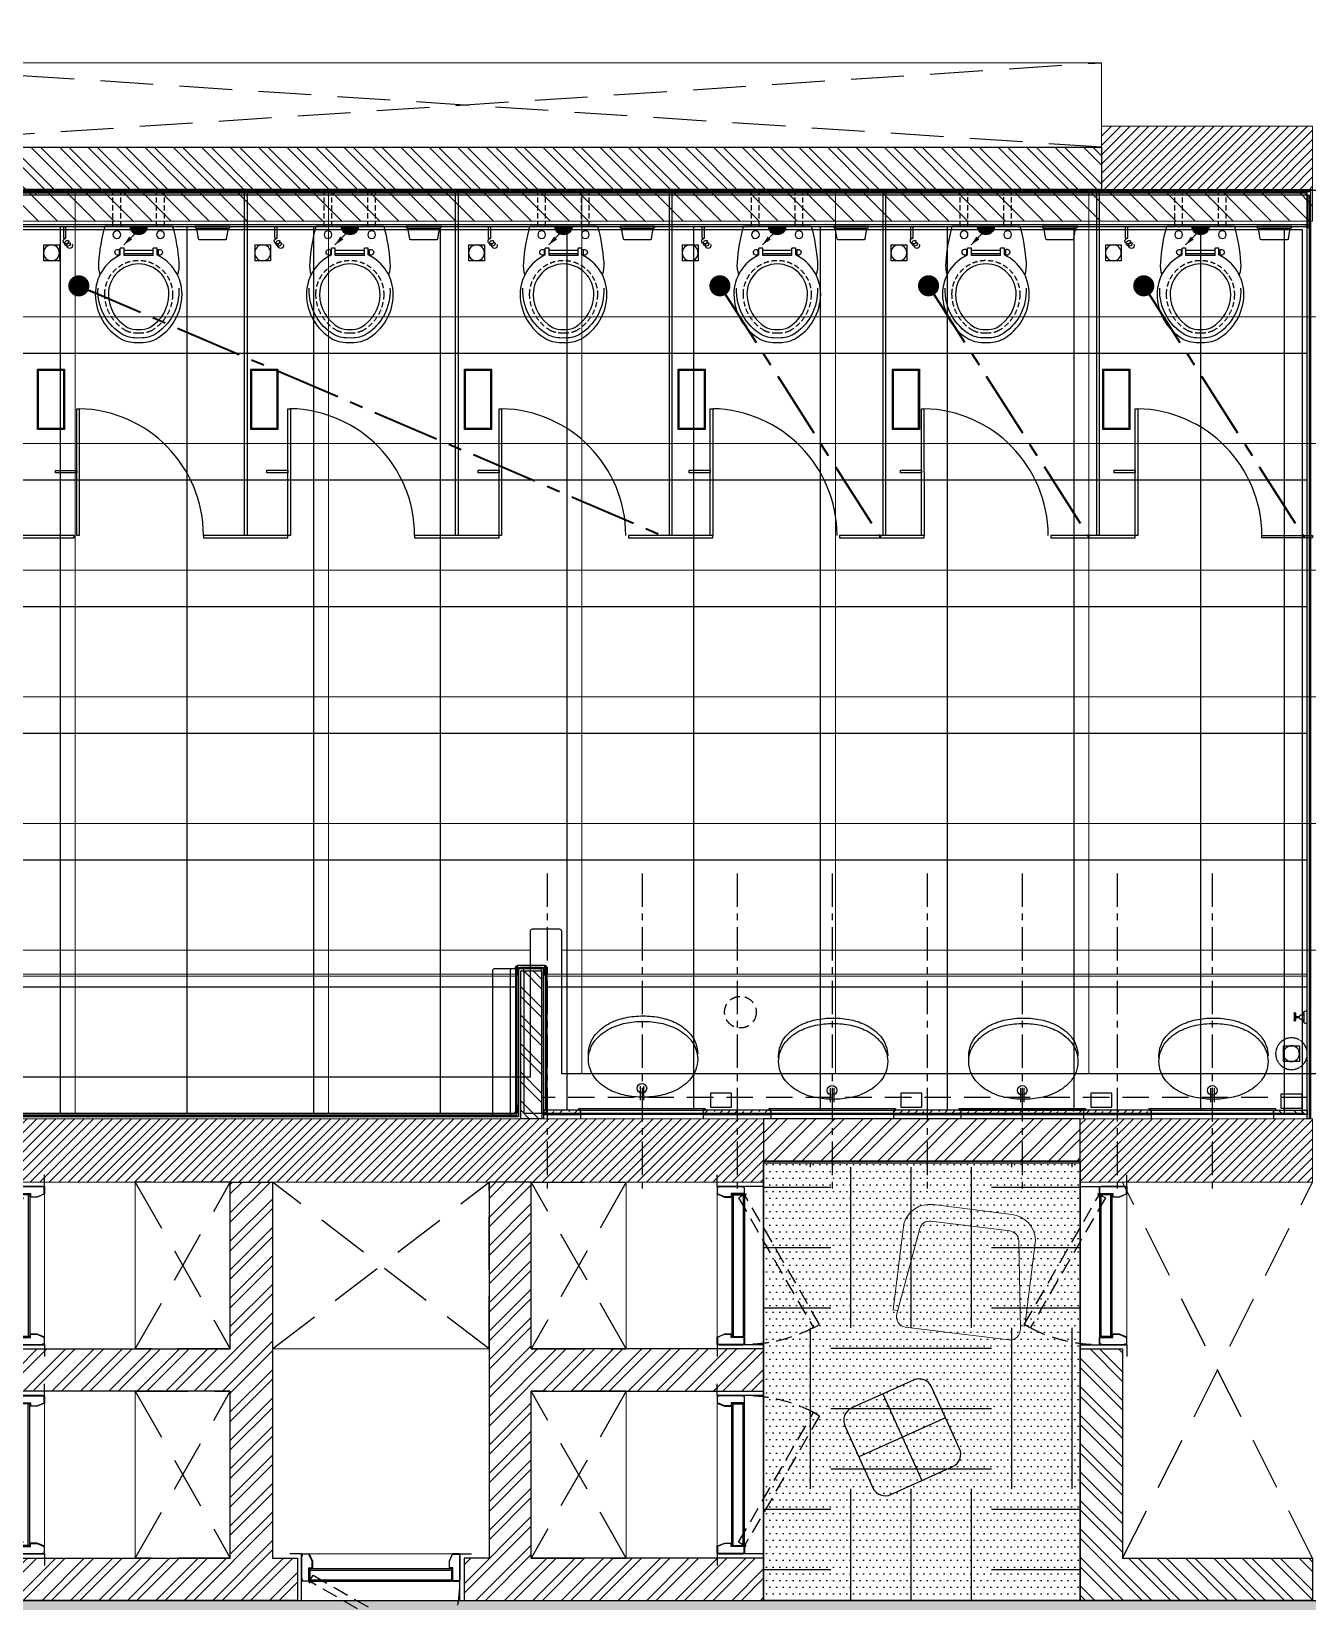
# Model space of a CAD drawing. Header units: millimetres. Extents: x 263321 to 4958806, y 33647 to 987811.
# Drawn here: x 2371485 to 2377528, y 472477 to 479911 of the extents above; entities that cross this region are included whole.
import ezdxf

# ---------------------------------------------------------------- set-up
doc = ezdxf.new("R2010")
doc.units = ezdxf.units.MM
for name, pattern in [('( Hidden )', [0.375, 0.25, -0.125]), ('CENTER', [50.8, 31.75, -6.35, 6.35, -6.35]), ('HIDDEN', [0.375, 0.25, -0.125])]:
    doc.linetypes.add(name, pattern=pattern)
for name, color, linetype, lineweight in [('A- Loose furniture', 11, 'Continuous', 5), ('A-FURN-LOOSE', 24, 'Continuous', 18), ('A-PLAN-COLUMN', 3, 'Continuous', 0), ('A-PLAN-RCC-HATCH', 8, 'Continuous', 13), ('A-PLAN-THIN', 251, 'Continuous', 15), ('Base 7th & 9th', 250, 'Continuous', 35), ('TOA-FL-TILE-4', 8, 'Continuous', 5)]:
    doc.layers.add(name, color=color, linetype=linetype, lineweight=lineweight)
for name, color, linetype in [('A-PLAN-CL', 8, 'CENTER'), ('A-PLAN-DOOR', 7, 'Continuous'), ('A-PLAN-GRANITE', 5, 'Continuous'), ('A-PLAN-HATCH2', 8, 'Continuous'), ('A-PLAN-HIDDEN', 1, 'HIDDEN'), ('A-PLAN-PLASTER', 67, 'Continuous'), ('A-PLAN-SANITARY FIXTURES', 35, 'Continuous'), ('A-PLAN-SLOPE', 250, 'Continuous'), ('A-PLAN-TILE', 32, 'Continuous'), ('A-PLAN-WALL', 6, 'Continuous'), ('A-PLAN-WALL HATCH', 8, 'Continuous'), ('CEILING TOA', 7, 'Continuous'), ('FLOORING TOA', 7, 'Continuous'), ('I-FURN', 7, 'Continuous'), ('PARTITION DIM.', 250, 'Continuous')]:
    doc.layers.add(name, color=color, linetype=linetype)
doc.styles.get("Standard").update_dxf_attribs({"font": 'arial.ttf'})
doc.dimstyles.new('DIM40', dxfattribs={"dimtxt": 80, "dimasz": 20, "dimexe": 30, "dimexo": 25, "dimgap": 20, "dimtad": 1, "dimdec": 0, "dimzin": 0, "dimdsep": 46, "dimtxsty": 'Standard', "dimblk1": 'DOT', "dimblk2": 'DOT', "dimsah": 1, "dimcen": 0.09, "dimclrd": 1, "dimclre": 1, "dimclrt": 2, "dimadec": 0, "dimazin": 0, "dimtfac": 1, "dimtdec": 0, "dimtofl": 0, "dimtmove": 0, "dimatfit": 0, "dimldrblk": 'DOT', "dimfxl": 1, "dimtolj": 1, "dimtzin": 0, "dimarcsym": 0})

# ---------------------------------------------------------------- blocks, each defined once
blk = doc.blocks.new('A$C01672F36')
at = {"layer": 'A-PLAN-SANITARY FIXTURES'}
for p, q in [((332.3, 260.9), (398.3, 260.9)), ((332.3, 244.4), (398.3, 244.4))]:
    blk.add_line(p, q, dxfattribs=at)
at = {"layer": 'A-PLAN-SANITARY FIXTURES', "extrusion": (0, 0, -1)}
for centre, major_axis, start_param, end_param in [((225.3, 319.2), (151.5, 151.5), 4.387986, 4.802685), ((251.1, 319.2), (-151.5, 151.5), 5.958782, 6.373481), ((179.5, 374.1), (100.9, 100.9), 4.802685, 5.497787), ((205.4, 374.1), (100.9, 100.9), 4.802685, 5.497787), ((205.4, 374.1), (-100.9, 100.9), 0.785398, 1.4805), ((159.6, 319.2), (151.5, 151.5), 6.192889, 6.607589), ((299, 282.6), (209.7, 209.7), 4.129895, 4.387986), ((324.9, 282.6), (209.7, 209.7), 4.129895, 4.387986), ((85.8, 282.6), (-209.7, 209.7), 1.8952, 2.153291), ((416.4, 258.4), (294.5, 294.5), 3.926991, 4.129895), ((442.3, 258.4), (-294.5, 294.5), 5.497787, 5.700691), ((-31.6, 258.4), (294.5, 294.5), 0.582494, 0.785398), ((416.4, 258.4), (-294.5, 294.5), 5.294883, 5.497787), ((442.3, 258.4), (294.5, 294.5), 3.724087, 3.926991), ((-31.6, 258.4), (294.5, 294.5), 0.785398, 0.988302), ((299, 234.3), (209.7, 209.7), 3.465996, 3.724087), ((324.9, 234.3), (-209.7, 209.7), 5.036792, 5.294883), ((85.8, 234.3), (209.7, 209.7), 0.988302, 1.246393), ((225.3, 197.6), (151.5, 151.5), 3.051297, 3.465996), ((251.1, 197.6), (151.5, 151.5), 3.051297, 3.465996), ((159.6, 197.6), (-151.5, 151.5), 2.817189, 3.231889), ((179.5, 142.7), (100.9, 100.9), 2.356194, 3.051297), ((205.4, 142.7), (100.9, 100.9), 2.356194, 3.051297), ((179.5, 142.7), (-100.9, 100.9), 3.836216, 3.926991), ((205.4, 142.7), (-100.9, 100.9), 3.231889, 3.926991)]:
    blk.add_ellipse(centre, major_axis=major_axis, ratio=1, start_param=start_param, end_param=end_param, dxfattribs=at)
at = {"layer": 'A-PLAN-SANITARY FIXTURES'}
blk.add_ellipse((342.6, 252.7), major_axis=(-16, 16), ratio=1, dxfattribs=at)
blk = doc.blocks.new('MIR')
at = {"layer": 'A-PLAN-SANITARY FIXTURES', "color": 86, "ltscale": 3}
for p, q in [((0, 600), (-8, 600)), ((-8, 600), (-8, 0)), ((0, 600), (0, 0)), ((0, 0), (-8, 0))]:
    blk.add_line(p, q, dxfattribs=at)
at = {"layer": 'A-PLAN-SANITARY FIXTURES'}
for p, q in [((-8, 590), (-48, 590)), ((-28, 10), (-28, 590)), ((-8, 10), (-48, 10))]:
    blk.add_line(p, q, dxfattribs=at)
blk = doc.blocks.new('FT')
at = {"layer": 'A-PLAN-SANITARY FIXTURES'}
for p, q in [((37.5, 37.5), (-37.5, 37.5)), ((-37.5, 37.5), (-37.5, -37.5)), ((37.5, -37.5), (37.5, 37.5)), ((-37.5, -37.5), (37.5, -37.5))]:
    blk.add_line(p, q, dxfattribs=at)
at = {"layer": 'A-PLAN-SANITARY FIXTURES', "color": 1, "linetype": 'HIDDEN'}
blk.add_circle((0, 0), 75, dxfattribs=at)
at = {"layer": 'A-PLAN-SANITARY FIXTURES'}
blk.add_circle((0, 0), 37.5, dxfattribs=at)
blk = doc.blocks.new('A$C086B7908')
at = {"layer": 'A-PLAN-SANITARY FIXTURES'}
for p, q in [((0, 30), (4.8, 30)), ((0, -30), (0, 30)), ((16.8, 18), (16.8, -18)), ((16.8, 12), (26.4, 12)), ((38.1, 2.4), (55.7, 2.4)), ((38.4, 0), (38.4, 0)), ((55.7, 18.5), (55.7, -14.9)), ((62.9, 18.5), (62.9, -14.9)), ((4.8, -30), (0, -30)), ((26.4, -12), (16.8, -12)), ((38.1, -2.4), (55.7, -2.4))]:
    blk.add_line(p, q, dxfattribs=at)
for centre, radius, start, end in [((4.8, 18), 12, 0, 90), ((26.4, 0), 12, 0, 90), ((26.4, 0), 12, 270, 0), ((59.3, 18.5), 3.6, 0, 180), ((4.8, -18), 12, 270, 0), ((59.3, -14.9), 3.6, 180, 0)]:
    blk.add_arc(centre, radius, start, end, dxfattribs=at)
blk = doc.blocks.new('WC')
at = {"layer": 'A-PLAN-SANITARY FIXTURES', "color": 35}
for p, q in [((-64, 411.3), (-64, 288.3)), ((-59, 416.3), (-10, 424.7)), ((-10, 424.7), (-10, 274.8)), ((0, 433.3), (0, 266.3)), ((-59, 283.3), (-10, 274.8)), ((-56.5, -355), (-56.4, -344.5)), ((-56.5, -355), (0, -355)), ((-56.4, -344.5), (0, -344.5)), ((-162.6, -375), (-162.6, -450)), ((-87.6, -375), (-162.6, -375)), ((-87.6, -450), (-87.6, -375)), ((-87.6, -450), (-162.6, -450))]:
    blk.add_line(p, q, dxfattribs=at)
at = {"layer": 'A-PLAN-SANITARY FIXTURES'}
for p, q in [((0, 160.7), (0, -160.7)), ((-135.4, 87.3), (-103.3, 87.3)), ((-110.5, 92.1), (-134.3, 92.1)), ((-103.3, 87.3), (-103.3, 68.9)), ((-137.8, 68.9), (-103.3, 68.9)), ((-137.8, 68.9), (-137.8, -68.9)), ((-129.5, 68.9), (-129.5, -68.9)), ((-114.4, 68.9), (-114.4, -68.9)), ((-137.8, -68.9), (-103.3, -68.9)), ((-103.3, -68.9), (-103.3, -87.3)), ((-87.6, -70.4), (-20, -2.9)), ((-135.4, -87.3), (-103.3, -87.3)), ((-110.5, -92.1), (-134.3, -92.1))]:
    blk.add_line(p, q, dxfattribs=at)
at = {"layer": 'A-PLAN-SANITARY FIXTURES', "linetype": 'HIDDEN', "ltscale": 100}
for p, q in [((0, 121.7), (160.7, 121.7)), ((0, 85), (160.7, 85)), ((160.7, 121.7), (160.7, 85)), ((0, -85), (160.7, -85)), ((0, -121.7), (160.7, -121.7)), ((160.7, -85), (160.7, -121.7))]:
    blk.add_line(p, q, dxfattribs=at)
at = {"layer": 'A-PLAN-SANITARY FIXTURES'}
for points in [[(-550, 0, -0.12736), (-533.6, 81.5, -0.267926), (-321.6, 205.5, -0.291082), (-135.4, 87.3, -0.267926)], [(-292.7, 190, 0.282395), (-514.3, 71.3, 0.128205), (-528.2, 0, 0.128205), (-514.3, -71.3, 0.282395), (-292.7, -192.4)], [(0, 160.7, 0.051675), (-171.6, 190, 0.105989), (-229.1, 183.6, 0.06337)], [(-135.4, -87.3, -0.291082), (-321.6, -205.5, -0.267926), (-533.6, -81.5, -0.12736), (-550, 0, -0.12736)], [(0, -160.7, -0.051675), (-171.6, -190, -0.105989), (-229.1, -183.6, -0.06337)]]:
    blk.add_lwpolyline(points, format="xyb", dxfattribs=at)
at = {"layer": 'A-PLAN-SANITARY FIXTURES', "linetype": 'HIDDEN', "ltscale": 100}
blk.add_lwpolyline([(-505.2, 0, -0.129476), (-493.9, 60.6, -0.265771), (-321.5, 160.7, -1), (-321.5, -160.7, -0.265771), (-493.9, -60.6, -0.129476)], format="xyb", close=True, dxfattribs=at)
at = {"layer": 'A-PLAN-SANITARY FIXTURES'}
blk.add_lwpolyline([(-487.9, 0, -0.130858), (-478.6, 52.6, -0.264614), (-321.4, 143.5, -0.999609), (-321.4, -143.5, -0.264614), (-478.6, -52.6, -0.130858)], format="xyb", close=True, dxfattribs=at)
at = {"layer": 'A-PLAN-SANITARY FIXTURES', "const_width": 40}
blk.add_lwpolyline([(0, 20, 1), (0, -20, 1)], format="xyb", dxfattribs=at)
at = {"layer": 'A-PLAN-SANITARY FIXTURES'}
for centre in [(-39.3, 103.3), (-39.3, -103.3)]:
    blk.add_circle(centre, 18.4, dxfattribs=at)
at = {"layer": 'A-PLAN-SANITARY FIXTURES', "color": 35}
blk.add_circle((-125.1, -412.5), 37.5, dxfattribs=at)
for centre, radius, start, end in [((-59, 411.3), 5, 90, 180), ((0, 423.3), 10, 90.01201, 171.46923), ((-59, 288.3), 5, 180, 270), ((0, 276.3), 10, 188.53077, 269.98799), ((-90.9, -327.2), 13.4, 59.03852, 15.49678), ((-80.1, -336.9), 13.4, 80.60332, 25.70351), ((-69.4, -344.4), 13.4, 84.22203, 337.48366)]:
    blk.add_arc(centre, radius, start, end, dxfattribs=at)
at = {"layer": 'A-PLAN-SANITARY FIXTURES'}
for centre, radius, start, end in [((-122.4, 99), 13.8, 329.83099, 210.16901), ((0, 0), 40, 90.03581, 269.96419), ((-122.4, -99), 13.8, 149.83099, 30.16901)]:
    blk.add_arc(centre, radius, start, end, dxfattribs=at)
blk.add_solid([(-62.5, -31.2), (-48.4, -45.3), (-87.6, -70.4)], dxfattribs=at)
blk = doc.blocks.new('PH')
at = {"layer": 'A-PLAN-SANITARY FIXTURES'}
for points in [[(142.5, 135.5), (142.5, 7.5), (-142.5, 7.5), (-142.5, 135.5)], [(137.5, 130.5), (137.5, 12.5), (-137.5, 12.5), (-137.5, 130.5)]]:
    blk.add_lwpolyline(points, close=True, dxfattribs=at)
blk = doc.blocks.new('3')
at = {"layer": 'A-PLAN-SANITARY FIXTURES'}
blk.add_lwpolyline([(6494549.2, -2162401.7), (6494537.2, -2162401.7), (6494537.2, -2161801.7), (6494549.2, -2161801.7)], close=True, dxfattribs=at)
blk.add_arc((6494550.6, -2161800.4), 601.4, 180.11961, 268.72294, dxfattribs=at)
blk = doc.blocks.new('_DOT')
at = {"color": 0, "linetype": 'ByBlock'}
blk.add_line((-0.5, 0), (-1, 0), dxfattribs=at)
at = {"color": 0, "linetype": 'ByBlock', "const_width": 0.5}
blk.add_lwpolyline([(-0.25, 0, 1), (0.25, 0, 1)], format="xyb", close=True, dxfattribs=at)
blk = doc.blocks.new('A$C3F28102C')
at = {"layer": 'A-PLAN-DOOR'}
h = blk.add_hatch(dxfattribs=at)
h.set_pattern_fill('ANSI31', color=256, style=0)
h.set_pattern_definition([(315, (-1529.3283, 1000.1135), (-0.44194174, -0.44194174), [])])
h.paths.add_polyline_path([(1.3, -14.9), (0, -14.9), (0, 0), (1.3, 0)])
h.paths.add_polyline_path([(1.3, 0.2), (1.3, 0), (0, 0), (0, 1.1, 0.115729)])
h.paths.add_polyline_path([(4.9, -14.9), (3.6, -14.9), (3.6, 0), (4.9, 0)])
h.paths.add_polyline_path([(4.9, 0), (3.6, 0), (3.6, 0.2, 0.115729), (4.9, 1.1)])
at = {"layer": 'A-PLAN-DOOR', "color": 2}
for points in [[(1.3, 0.2), (1.3, -14.9), (0, -14.9), (0, 1.1)], [(3.6, 0.2), (3.6, -14.9), (4.9, -14.9), (4.9, 1.1)]]:
    blk.add_lwpolyline(points, dxfattribs=at)
for radius in [3.42, 2.42]:
    blk.add_circle((2.5, 3.4), radius, dxfattribs=at)
blk = doc.blocks.new('shaft door 750')
at = {"layer": 'A-PLAN-DOOR'}
for p, q in [((335.5, 59.8), (-335.5, 59.8)), ((-335.5, 0), (-335.5, 59.8)), ((335.5, 53.4), (-335.5, 53.4)), ((335.5, 6.5), (-335.5, 6.5)), ((335.5, 0), (-335.5, 0)), ((335.5, 0), (335.5, 59.8)), ((-374, -69.8), (-374, -64.8)), ((-374, -64.8), (-374, -69.8))]:
    blk.add_line(p, q, dxfattribs=at)
at = {"layer": 'A-PLAN-DOOR', "linetype": 'HIDDEN', "ltscale": 300}
blk.add_lwpolyline([(336.8, 59.8), (320.3, 31.3), (-295.2, 386.7), (-278.8, 415.2)], close=True, dxfattribs=at)
at = {"layer": 'A-PLAN-DOOR'}
for points in [[(-375, 150), (-375, 150), (-375, -70), (-430, -70)], [(375, 150.2), (375, 150.2), (375, -70), (430, -70)]]:
    blk.add_lwpolyline(points, dxfattribs=at)
for points in [[(-375, 51.9), (-374, 51.9), (-374, -61.8), (-375, -61.8)], [(-372.5, 58.3), (-340.6, 58.3), (-340.6, -3.5), (-325.6, -3.5), (-325.6, -34.7), (-340.2, -68.3), (-372.5, -68.3), (-372.5, -59.8), (-374, -59.8), (-374, -61.8), (-374, -69.8), (-339.1, -69.8), (-324.1, -34.9), (-324.1, -2), (-339.1, -2), (-339.1, 59.8), (-374, 59.8), (-374, 49.9), (-372.5, 49.9)], [(372.5, 58.3), (340.6, 58.3), (340.6, -3.5), (325.6, -3.5), (325.6, -34.7), (340.2, -68.3), (372.5, -68.3), (372.5, -59.8), (374, -59.8), (374, -61.8), (374, -69.8), (339.1, -69.8), (324.1, -34.9), (324.1, -2), (339.1, -2), (339.1, 59.8), (374, 59.8), (374, 49.9), (372.5, 49.9)], [(375, 51.9), (374, 51.9), (374, -61.8), (375, -61.8)]]:
    blk.add_lwpolyline(points, close=True, dxfattribs=at)
at = {"layer": 'A-PLAN-DOOR', "linetype": 'HIDDEN', "ltscale": 300}
blk.add_arc((337.6, 59.8), 711.6, 152.68066, 180, dxfattribs=at)
at = {"layer": 'A-PLAN-THIN'}
for p, q in [((395, 150), (-395, 150)), ((375, -70), (-375, -70))]:
    blk.add_line(p, q, dxfattribs=at)
at = {"layer": 'A-PLAN-DOOR', "xscale": -0.9973404255317604, "yscale": 0.9973404255317604, "zscale": 0.9973404255317604}
blk.add_blockref('A$C3F28102C', (339.1, 59.8), dxfattribs=at)
blk = doc.blocks.new("Service Shafts'")
at = {"layer": 'A-PLAN-WALL HATCH'}
h = blk.add_hatch(dxfattribs=at)
h.set_pattern_fill('ANSI32', color=256, scale=10, angle=90, style=0)
h.set_pattern_definition([(135, (-199687.5, -305320), (-67.35192, -67.35192), []), (135, (-199687.5, -305275.1), (-67.35192, -67.35192), [])])
h.paths.add_polyline_path([(-395, 1080), (-1812.5, 1080), (-1812.5, 880), (-712.5, 880), (-712.5, 90), (-1812.5, 90), (-1812.5, -110), (-712.5, -110), (-712.5, -900), (-512.5, -900), (-512.5, 880), (-395, 880)])
h = blk.add_hatch(dxfattribs=at)
h.set_pattern_fill('ANSI32', color=256, scale=10, angle=90, style=0)
h.set_pattern_definition([(135, (-199687.5, -313771.83), (-67.35192, -67.35192), []), (135, (-199687.5, -313726.92), (-67.35192, -67.35192), [])])
h.paths.add_polyline_path([(512.5, -900), (512.5, 880), (395, 880), (395, 1080), (1812.5, 1080), (1812.5, 880), (712.5, 880), (712.5, 90), (1812.5, 90), (1812.5, -110), (712.5, -110), (712.5, -900)])
h = blk.add_hatch(dxfattribs=at)
h.set_pattern_fill('ANSI32', color=256, scale=10, angle=90, style=0)
h.set_pattern_definition([(225, (-196187.5, 292680), (-67.35192, 67.35192), []), (225, (-196187.5, 292635.1), (-67.35192, 67.35192), [])])
h.paths.add_polyline_path([(3312.5, -110), (3512.5, -110), (3512.5, 880), (4412.5, 880), (4412.5, 1080), (3312.5, 1080)])
at = {"layer": 'A-PLAN-HIDDEN', "ltscale": 1000}
for p, q in [((3512.5, 880), (4412.5, -900)), ((4412.5, 880), (3512.5, -900)), ((512.5, -110), (512.5, -900))]:
    blk.add_line(p, q, dxfattribs=at)
for points in [[(-1162.5, 90), (-712.5, 880), (-1162.5, 880), (-712.5, 90), (-1162.5, 90), (-712.5, 90)], [(1162.5, 90), (712.5, 880), (1162.5, 880), (712.5, 90), (1162.5, 90), (712.5, 90)], [(-1162.5, -110), (-712.5, -900), (-1162.5, -900), (-712.5, -110), (-1162.5, -110), (-712.5, -110)], [(-512.5, -900), (-512.5, -110), (512.5, -900), (512.5, -110), (-512.5, -900)], [(1162.5, -110), (712.5, -900), (1162.5, -900), (712.5, -110), (1162.5, -110), (712.5, -110)]]:
    blk.add_lwpolyline(points, dxfattribs=at)
at = {"layer": 'A-PLAN-THIN'}
for p, q in [((-1162.5, 90), (-1162.5, 880)), ((1162.5, 90), (1162.5, 880)), ((-1162.5, -110), (-1162.5, -900)), ((512.5, -110), (-512.5, -110)), ((1162.5, -110), (1162.5, -900))]:
    blk.add_line(p, q, dxfattribs=at)
at = {"layer": 'A-PLAN-WALL'}
for points in [[(-395, 1080), (-1812.5, 1080), (-1812.5, 880), (-712.5, 880), (-712.5, 90), (-1812.5, 90), (-1812.5, -110), (-1812.5, -110), (-1812.5, -110), (-712.5, -110), (-712.5, -900), (-712.5, -900), (-712.5, -900), (-712.5, -900), (-712.5, -900), (-512.5, -900), (-512.5, 880), (-395, 880), (-395, 1080)], [(512.5, -900), (512.5, 880), (395, 880), (395, 880), (395, 880), (395, 1080), (1812.5, 1080), (1812.5, 880), (712.5, 880), (712.5, 90), (1812.5, 90), (1812.5, -110), (1812.5, -110), (1812.5, -110), (712.5, -110), (712.5, -900), (712.5, -900), (712.5, -900), (712.5, -900), (712.5, -900), (512.5, -900)], [(3312.5, -110), (3312.5, -110), (3312.5, -110), (3312.5, -110), (3312.5, -110), (3312.5, -110), (3312.5, -110), (3312.5, -110), (3312.5, -110), (3312.5, -110), (3312.5, -110), (3512.5, -110), (3512.5, -110), (3512.5, 880), (4412.5, 880), (4412.5, 1080), (3312.5, 1080), (3312.5, 1080), (3312.5, 1080), (3312.5, 1080), (3312.5, 1080), (3312.5, -110), (3312.5, -110), (3312.5, -110)]]:
    blk.add_lwpolyline(points, dxfattribs=at)
at = {"layer": 'A-PLAN-DOOR', "xscale": -1}
blk.add_blockref('shaft door 750', (0, 930, 0), dxfattribs=at)
at = {"layer": 'A-PLAN-DOOR', "rotation": 90}
blk.add_blockref('shaft door 750', (-1662.5, 485), dxfattribs=at)
at = {"layer": 'A-PLAN-DOOR', "xscale": -1, "rotation": 270}
blk.add_blockref('shaft door 750', (1662.5, 485), dxfattribs=at)
at = {"layer": 'A-PLAN-DOOR', "extrusion": (4.04354e-14, 1.57772e-28, -1), "zscale": -1, "rotation": 270}
for p in [(1662.5, -505), (-3462.5, -505)]:
    blk.add_blockref('shaft door 750', p, dxfattribs=at)
at = {"layer": 'A-PLAN-DOOR', "extrusion": (-4.04354e-14, 1.57772e-28, -1), "xscale": -1, "zscale": -1, "rotation": 90}
blk.add_blockref('shaft door 750', (-1662.5, -505), dxfattribs=at)
blk = doc.blocks.new('BAYCH')
at = {"layer": 'A-FURN-LOOSE', "color": 153, "ltscale": 0.95}
for p, q in [((38347006.5, -237000.7), (38347006.5, -236619)), ((38347086.7, -237000.7), (38347086.7, -236619))]:
    blk.add_line(p, q, dxfattribs=at)
for points in [[(38347114.8, -236490.7), (38347531.5, -236491.3, -0.464525), (38347531.5, -236491.3), (38347531.5, -236513.4)], [(38347128.3, -236569.7), (38347548.1, -236510.6, -0.464525), (38347606.5, -236559.9), (38347606.5, -237059.9, -0.464525), (38347548.1, -237109.2), (38347128.3, -237050)], [(38347531.5, -237106.3), (38347531.5, -237128.5, -0.464525), (38347531.5, -237128.5), (38347114.8, -237129.1)]]:
    blk.add_lwpolyline(points, format="xyb", dxfattribs=at)
for centre, radius, start, end in [((38347136.7, -236619), 130.2, 99.66428, 180), ((38347136.7, -236619), 50, 99.66428, 180), ((38347136.7, -237000.7), 130.2, 180, 260.33572), ((38347136.7, -237000.7), 50, 180, 260.33572)]:
    blk.add_arc(centre, radius, start, end, dxfattribs=at)
blk = doc.blocks.new('Furniture 61 - Furniture 19_1-206-Level 1')
at = {"layer": 'I-FURN', "linetype": 'Continuous'}
for p, q in [((-265.36, 487.76), (-279.14, 503.61)), ((-280.17, 488.8), (-264.32, 502.58))]:
    blk.add_line(p, q, dxfattribs=at)
at = {"layer": 'I-FURN', "ltscale": 0.005}
blk.add_lwpolyline([(-269.25, 508.24, 0.414214), (-273.48, 508.53), (-284.8, 498.69, 0.414214), (-285.09, 494.46), (-275.25, 483.14, 0.414214), (-271.02, 482.84), (-259.7, 492.68, 0.414214), (-259.4, 496.92)], format="xyb", close=True, dxfattribs=at)
blk = doc.blocks.new('Rest Room-1.01')
at = {"layer": 'A-PLAN-GRANITE'}
h = blk.add_hatch(dxfattribs=at)
h.set_pattern_fill('ANSI33', color=256, scale=200, angle=180, style=0)
h.set_pattern_definition([(45, (34230.7, 4553.224), (-35.35534, 35.35534), []), (45, (34266.056, 4553.224), (-35.35534, 35.35534), [25, -12.5])])
h.paths.add_polyline_path([(1652.4, -8382), (1652.4, -8362), (1478.4, -8362), (1478.4, -8382)])
h = blk.add_hatch(dxfattribs=at)
h.set_pattern_fill('ANSI33', color=256, scale=200, angle=180, style=0)
h.set_pattern_definition([(45, (35130.7, 4553.224), (-35.35534, 35.35534), []), (45, (35166.056, 4553.224), (-35.35534, 35.35534), [25, -12.5])])
h.paths.add_polyline_path([(2552.4, -8382), (2552.4, -8362), (2232.4, -8362), (2232.4, -8382)])
h = blk.add_hatch(dxfattribs=at)
h.set_pattern_fill('ANSI33', color=256, scale=200, angle=180, style=0)
h.set_pattern_definition([(45, (37043.7, 4553.224), (-35.35534, 35.35534), []), (45, (37079.056, 4553.224), (-35.35534, 35.35534), [25, -12.5])])
h.paths.add_polyline_path([(4353.4, -8382), (4353.4, -8362), (3133.4, -8362), (3133.4, -8382)])
h = blk.add_hatch(dxfattribs=at)
h.set_pattern_fill('ANSI33', color=256, scale=200, angle=180, style=0)
h.set_pattern_definition([(315, (36931.7, -21297.126), (-35.35534, -35.35534), []), (315, (36967.056, -21297.126), (-35.35534, -35.35534), [25, -12.5])])
h.paths.add_polyline_path([(5093.4, -8362), (5093.4, -8382), (4933.4, -8382), (4933.4, -8362)])
at = {"layer": 'A-PLAN-HATCH2'}
h = blk.add_hatch(dxfattribs=at)
h.set_pattern_fill('ANSI31', color=256, scale=20, angle=-180, style=0)
h.set_pattern_definition([(315, (-199381.59, 295668.05), (-44.901281, -44.901281), [])])
h.paths.add_polyline_path([(5118.4, -4002), (-1931.6, -4002), (-1931.6, -4152), (5118.4, -4152)])
at = {"layer": 'A-PLAN-RCC-HATCH'}
h = blk.add_hatch(dxfattribs=at)
h.set_pattern_fill('ANSI31', color=256, scale=250, angle=180, style=0)
h.set_pattern_definition([(225, (-17357.924, 424836.474), (22.097087, -22.097087), [])])
h.paths.add_polyline_path([(4118.4, -3702), (5118.4, -3702), (5118.4, -4002), (4118.4, -4002)])
h = blk.add_hatch(dxfattribs=at)
h.set_pattern_fill('ANSI31', color=256, scale=10, angle=90, style=0)
h.set_pattern_definition([(225, (-203063.254, 295718.05), (-22.4506403, 22.4506403), [])])
h.paths.add_polyline_path([(-1106.6, -8702), (2518.4, -8702), (2518.4, -8402), (-1106.6, -8402)])
h = blk.add_hatch(dxfattribs=at)
h.set_pattern_fill('ANSI31', color=256, scale=10, angle=90, style=0)
h.set_pattern_definition([(225, (-199081.592, 295718.05), (-22.4506403, 22.4506403), [])])
h.paths.add_polyline_path([(4018.4, -8702), (5118.4, -8702), (5118.4, -8402), (4018.4, -8402)])
at = {"layer": 'A-PLAN-WALL HATCH'}
h = blk.add_hatch(dxfattribs=at)
h.set_pattern_fill('ANSI32', color=256, scale=10, angle=-180, style=0)
h.set_pattern_definition([(315, (-199381.59, 295668.05), (-67.35192, -67.35192), []), (315, (-199336.69, 295668.05), (-67.35192, -67.35192), [])])
h.paths.add_polyline_path([(4118.4, -4002), (-2446.7, -4002), (-2446.7, -3802), (4118.4, -3802)])
h = blk.add_hatch(dxfattribs=at)
h.set_pattern_fill('ANSI32', color=256, scale=10, angle=-180, style=0)
h.set_pattern_definition([(315, (-199381.59, 295718.05), (-67.35192, -67.35192), []), (315, (-199336.69, 295718.05), (-67.35192, -67.35192), [])])
h.paths.add_polyline_path([(1468.4, -8402), (1368.4, -8402), (1368.4, -7702), (1468.4, -7702)])
h = blk.add_hatch(dxfattribs=at)
h.set_pattern_fill('ANSI32', color=256, scale=10, angle=-180, style=0)
h.set_pattern_definition([(45, (-194931.59, -308071.95), (-67.35192, 67.35192), []), (45, (-194886.69, -308071.95), (-67.35192, 67.35192), [])])
h.paths.add_polyline_path([(4018.4, -8402), (2518.4, -8402), (2518.4, -8602), (4018.4, -8602)])
at = {"layer": 'A-PLAN-CL', "linetype": 'CENTER', "ltscale": 5}
for p, q in [((1493.4, -7240.2), (1493.4, -8731.5)), ((1943.4, -7240.2), (1943.4, -8731.5)), ((2393.4, -7240.2), (2393.4, -8731.5)), ((2843.4, -7240.2), (2843.4, -8731.5)), ((3293.4, -7240.2), (3293.4, -8731.5)), ((3743.4, -7240.2), (3743.4, -8731.5)), ((4193.4, -7240.2), (4193.4, -8731.5)), ((4643.4, -7240.2), (4643.4, -8731.5))]:
    blk.add_line(p, q, dxfattribs=at)
at = {"layer": 'A-PLAN-COLUMN', "elevation": 0}
for points in [[(4118.4, -3702), (5118.4, -3702), (5118.4, -4002), (4118.4, -4002)], [(-1106.6, -8702), (2518.4, -8702), (2518.4, -8402), (-1106.6, -8402)], [(4018.4, -8702), (5118.4, -8702), (5118.4, -8402), (4018.4, -8402)]]:
    blk.add_lwpolyline(points, close=True, dxfattribs=at)
at = {"layer": 'A-PLAN-GRANITE', "lineweight": -3, "ltscale": 3, "elevation": 0}
for points in [[(1652.4, -8382), (1652.4, -8362), (1478.4, -8362), (1478.4, -8382)], [(2552.4, -8382), (2552.4, -8362), (2232.4, -8362), (2232.4, -8382)], [(4353.4, -8382), (4353.4, -8362), (3133.4, -8362), (3133.4, -8382)], [(5093.4, -8362), (5093.4, -8382), (4933.4, -8382), (4933.4, -8362)]]:
    blk.add_lwpolyline(points, close=True, dxfattribs=at)
at = {"layer": 'A-PLAN-HIDDEN', "ltscale": 1000}
for p, q in [((4118.4, -3802, 0), (-1931.6, -3402, 0)), ((-1931.6, -3802, 0), (4118.4, -3402))]:
    blk.add_line(p, q, dxfattribs=at)
at = {"layer": 'A-PLAN-HIDDEN', "ltscale": 500, "elevation": 0}
blk.add_lwpolyline([(5093.4, -8302), (1468.4, -8302)], dxfattribs=at)
at = {"layer": 'A-PLAN-PLASTER'}
blk.add_line((5108.4, -4012), (-945.6, -4012), dxfattribs=at)
at = {"layer": 'A-PLAN-PLASTER', "elevation": 0}
for points in [[(-3226.6, -7372), (-3226.6, -6412), (-1921.6, -6412), (-1921.6, -4012), (5108.4, -4012), (5108.4, -8402)], [(1478.4, -8402), (1478.4, -7692), (1358.4, -7692), (1358.4, -8392), (-1116.3, -8392), (-1116.3, -7352), (-1236.3, -7352), (-1236.3, -8392), (-3320.5, -8392)]]:
    blk.add_lwpolyline(points, dxfattribs=at)
at = {"layer": 'A-PLAN-SANITARY FIXTURES', "color": 35, "elevation": 0}
for points in [[(72.4, -5640), (60.4, -5640), (60.4, -4002), (72.4, -4002)], [(1072.4, -5640), (1060.4, -5640), (1060.4, -4002), (1072.4, -4002)], [(2084.4, -5640), (2072.4, -5640), (2072.4, -4002), (2084.4, -4002)], [(3096.4, -5639.8), (3084.4, -5639.8), (3084.4, -4001.8), (3096.4, -4001.8)], [(4108.4, -5640), (4096.4, -5640), (4096.4, -4002), (4108.4, -4002)], [(2367.4, -8347), (2367.4, -8280), (2267.4, -8280), (2267.4, -8347)], [(3268.4, -8347), (3268.4, -8280), (3168.4, -8280), (3168.4, -8347)], [(4168.4, -8347), (4168.4, -8280), (4068.4, -8280), (4068.4, -8347)], [(5068.4, -8352), (5068.4, -8285), (4968.4, -8285), (4968.4, -8352)]]:
    blk.add_lwpolyline(points, close=True, dxfattribs=at)
at = {"layer": 'A-PLAN-SANITARY FIXTURES', "elevation": 0}
for points in [[(-833.7, -5344.1), (-833.7, -5332.1), (-733.7, -5332.1), (-733.7, -5344.1)], [(166.3, -5343.9), (166.3, -5331.9), (266.3, -5331.9), (266.3, -5343.9)], [(1166.3, -5343.7), (1166.3, -5331.7), (1266.3, -5331.7), (1266.3, -5343.7)], [(2166.3, -5343.5), (2166.3, -5331.5), (2266.3, -5331.5), (2266.3, -5343.5)], [(3166.2, -5343.3), (3166.2, -5331.3), (3266.2, -5331.3), (3266.2, -5343.3)], [(4178.2, -5343.1), (4178.2, -5331.1), (4278.2, -5331.1), (4278.2, -5343.1)], [(4878.2, -5639.9), (5118.4, -5639.9), (5118.4, -5651.9), (4878.2, -5651.9)]]:
    blk.add_lwpolyline(points, close=True, dxfattribs=at)
for points in [[(-1145.7, -5652.2), (-745.7, -5652.2), (-745.7, -5640.2), (-1145.7, -5640.2), (-1145.7, -5652.2)], [(-133.7, -5652), (266.3, -5652), (266.3, -5640), (-133.7, -5640), (-133.7, -5652)], [(866.3, -5652), (1266.3, -5652), (1266.3, -5640), (866.3, -5640), (866.3, -5652)], [(1878.3, -5652), (2278.3, -5652), (2278.3, -5640), (1878.3, -5640), (1878.3, -5652)], [(2878.3, -5651.8), (3278.3, -5651.8), (3278.3, -5639.8), (2878.3, -5639.8), (2878.3, -5651.8)], [(3878.3, -5652), (4278.3, -5652), (4278.3, -5640), (3878.3, -5640), (3878.3, -5652)]]:
    blk.add_lwpolyline(points, dxfattribs=at)
at = {"layer": 'A-PLAN-SANITARY FIXTURES', "color": 35, "linetype": '( Hidden )', "ltscale": 200}
blk.add_circle((2408.9, -7897.2, 0), 75, dxfattribs=at)
at = {"layer": 'A-PLAN-THIN'}
for p, q in [((-1931.6, -4152), (5118.4, -4152)), ((-1101.3, -7717), (1343.4, -7717)), ((-1101.3, -7727), (1343.4, -7727)), ((5093.4, -7717), (1493.4, -7717)), ((5093.4, -7727), (1493.4, -7727))]:
    blk.add_line(p, q, dxfattribs=at)
at = {"layer": 'A-PLAN-THIN', "elevation": 0}
blk.add_lwpolyline([(-1931.6, -3702), (-1931.6, -3402), (4118.4, -3402), (4118.4, -3802)], dxfattribs=at)
blk.add_lwpolyline([(5118.4, -4002), (-1931.6, -4002), (-1931.6, -4152), (5118.4, -4152)], close=True, dxfattribs=at)
at = {"layer": 'A-PLAN-TILE'}
for p, q in [((1468.4, -7677), (1368.4, -7677)), ((1468.4, -7685), (1368.4, -7685))]:
    blk.add_line(p, q, dxfattribs=at)
at = {"layer": 'A-PLAN-TILE', "elevation": 0}
for points in [[(-1906.6, -4019), (-1906.6, -4027), (5093.4, -4027), (5093.4, -4019), (-1906.6, -4019)], [(-929.6, -4018.9), (-929.6, -4026.9), (5093.4, -4026.9), (5093.4, -4018.9), (-929.6, -4018.9)], [(-1931.6, -4168.9), (-1931.6, -4176.9), (5101.4, -4176.9), (5101.4, -4168.9), (-1931.6, -4168.9)], [(5093.4, -8402), (5093.4, -4182.5), (5101.4, -4182.5), (5101.4, -8402), (5093.4, -8402)], [(5101.2, -4182.5), (5093.4, -4182.5)], [(1351.4, -8371), (1351.4, -7687), (1343.4, -7687), (1343.4, -8371), (1351.4, -8371)], [(1353.4, -7685), (1483.4, -7685), (1483.4, -7677), (1353.4, -7677), (1353.4, -7685)], [(1493.4, -7687), (1485.4, -7687), (1485.4, -8362), (1493.4, -8362), (1493.4, -7687)], [(1351.4, -8384.9), (1351.4, -8377), (-1109.3, -8377), (-1109.3, -8385), (1351.4, -8384.9)]]:
    blk.add_lwpolyline(points, dxfattribs=at)
at = {"layer": 'A-PLAN-TILE', "color": 8, "elevation": 0}
for points in [[(5093.4, -4035, 0.079624), (5093, -4032.5), (5101.9, -4032.5), (5101.9, -4067), (5103.4, -4067), (5103.4, -4031), (5092.3, -4031, 0.267949), (5085.4, -4027), (5085.4, -4028, -0.414214), (5092.4, -4035)], [(5093.4, -4035, 0.079624), (5093, -4032.5), (5101.9, -4032.5), (5101.9, -4067), (5103.4, -4067), (5103.4, -4031), (5092.3, -4031, 0.267949), (5085.4, -4027), (5085.4, -4028, -0.414214), (5092.4, -4035)], [(5093.4, -4185, 0.079624), (5093, -4182.5), (5101.9, -4182.5), (5101.9, -4217), (5103.4, -4217), (5103.4, -4181), (5092.3, -4181, 0.267949), (5085.4, -4177), (5085.4, -4178, -0.414214), (5092.4, -4185)], [(5093.4, -4185, 0.079624), (5093, -4182.5), (5101.9, -4182.5), (5101.9, -4217), (5103.4, -4217), (5103.4, -4181), (5092.3, -4181, 0.267949), (5085.4, -4177), (5085.4, -4178, -0.414214), (5092.4, -4185)], [(1343.8, -8369, -0.079624), (1343.4, -8371.5), (1352.3, -8371.5), (1352.3, -8337), (1353.8, -8337), (1353.8, -8373), (1342.7, -8373, -0.267949), (1335.8, -8377), (1335.8, -8376, 0.414214), (1342.8, -8369)]]:
    blk.add_lwpolyline(points, format="xyb", close=True, dxfattribs=at)
at = {"layer": 'A-PLAN-TILE', "elevation": 0}
for points in [[(5101.4, -4181), (5093.4, -4181), (5093.4, -4032.5), (5101.4, -4032.5)], [(5101.4, -4032.5), (5093.4, -4032.5), (5093.4, -4181), (5101.4, -4181)]]:
    blk.add_lwpolyline(points, close=True, dxfattribs=at)
at = {"layer": 'A-PLAN-TILE', "color": 8, "elevation": 0}
for points in [[(1343.9, -7687), (1343.4, -7687, -0.414214), (1353.4, -7677), (1353.4, -7722), (1351.9, -7722), (1351.9, -7679.2, 0.261434), (1343.9, -7687)], [(1492.9, -7687), (1493.4, -7687, 0.414214), (1483.4, -7677), (1483.4, -7722), (1484.9, -7722), (1484.9, -7679.2, -0.261434), (1492.9, -7687)]]:
    blk.add_lwpolyline(points, format="xyb", dxfattribs=at)
at = {"layer": 'A-PLAN-WALL', "elevation": 0}
for points in [[(4118.4, -4002), (-2446.7, -4002), (-2446.7, -3802), (4118.4, -3802), (4118.4, -4002)], [(1468.4, -8402), (1368.4, -8402), (1368.4, -7702), (1468.4, -7702), (1468.4, -8402), (1468.4, -8402)], [(4018.4, -8402), (2518.4, -8402), (2518.4, -8602), (4018.4, -8602), (4018.4, -8402)]]:
    blk.add_lwpolyline(points, dxfattribs=at)
at = {"layer": 'A-PLAN-SANITARY FIXTURES', "color": 35}
for p, xscale, rotation in [((-440.6, -4177), -1, 270), ((559.4, -4177), -0.9999999999999974, 270.0057324338724), ((1571.4, -4177), -0.9999999999999974, 270.0057324338724), ((2583.4, -4177), -0.9999999999999974, 270.0057324338724), ((3571.4, -4176.8), -1, 270), ((4587.4, -4177), -1, 270)]:
    blk.add_blockref('WC', p, dxfattribs=dict(at, xscale=xscale, rotation=rotation))
at = {"layer": 'A-PLAN-SANITARY FIXTURES', "color": 35, "extrusion": (0, 0, -1), "xscale": -1, "zscale": -1}
for p, rotation in [((784.1, -4995.8), 270), ((-226, -4995.7), 269.9942675661276), ((-1238, -4995.7), 269.9942675661276), ((-2250, -4995.7), 269.9942675661276), ((-3263.9, -4995.7), 270), ((-4260.9, -4995.8), 270)]:
    blk.add_blockref('PH', p, dxfattribs=dict(at, rotation=rotation))
at = {"layer": 'A-PLAN-SANITARY FIXTURES', "extrusion": (0, 0, -1), "xscale": -0.9999999999999974, "zscale": -0.9999999999999974, "rotation": 179.9882290226564}
for p in [(-6494259.5, -2166107.6), (-6495259.5, -2166107.4), (-6496259.5, -2166107.5), (-6497259.5, -2166107.4), (-6498259.5, -2166107.6), (-6499271.5, -2166107.6)]:
    blk.add_blockref('3', p, dxfattribs=at)
at = {"layer": 'A-PLAN-SANITARY FIXTURES', "color": 35}
for name, p, rotation in [('A$C01672F36', (1689.7, -7915.1), 270.0000731577292), ('A$C01672F36', (2589.7, -7925.1), 270.0000731577292), ('A$C01672F36', (3490.7, -7925.1), 270.0000731577292), ('A$C01672F36', (4390.7, -7925.1), 270.0000731577292), ('MIR', (2242.4, -8354), 90), ('MIR', (3143.4, -8354), 90), ('MIR', (4043.4, -8354), 90), ('MIR', (4943.4, -8354), 90)]:
    blk.add_blockref(name, p, dxfattribs=dict(at, rotation=rotation))
at = {"layer": 'A-PLAN-SANITARY FIXTURES', "color": 35, "extrusion": (0, 0, -1), "zscale": -1}
for name, p in [('A$C086B7908', (-5093.4, -7921.1)), ('FT', (-5018.4, -8094))]:
    blk.add_blockref(name, p, dxfattribs=at)
at = {"layer": 'A-PLAN-SLOPE', "linetype": 'CENTER', "ltscale": 10}
for points in [[(-724.1, -4458.6), (2060.2, -5649.2)], [(2311.9, -4458.4), (3072.4, -5648.9)], [(3299.9, -4458.2), (4060.1, -5648.9)], [(4318.8, -4458.4), (5079.2, -5649)]]:
    blk.add_leader(points, dimstyle='DIM40', override={"dimasz": 100, "dimclrd": 256}, dxfattribs=at)

msp = doc.modelspace()

# ---------------------------------------------------------------- hatches: boundary and pattern name
at = {"layer": 'CEILING TOA'}
h = msp.add_hatch(dxfattribs=at)
h.set_pattern_fill('_USER', color=252, scale=600, angle=270, double=1, pattern_type=0)
h.set_pattern_definition([(270, (2369221.63, 474788.06), (600, -1e-13), []), (0, (2369221.63, 474788.06), (0, 600), [])])
edge = h.paths.add_edge_path()
edge.add_line((2369221.6, 475803.1), (2369221.6, 476738.1))
edge.add_line((2369221.6, 476738.1), (2370517.1, 476738.1))
edge.add_arc((2370517.1, 476747.8), 9.75, 270, 361.45045)
edge.add_line((2370526.9, 476748.1), (2370526.6, 478988.1))
edge.add_line((2370526.6, 478988.1), (2377526.6, 478988.1))
edge.add_line((2377526.6, 478988.1), (2377526.6, 474803.1))
edge.add_line((2377526.6, 474803.1), (2373926.6, 474803.1))
edge.add_line((2373926.6, 474803.1), (2373926.4, 475478.1))
edge.add_arc((2373916.4, 475478.1), 10, 0.02122, 88.52833)
edge.add_line((2373916.6, 475488.1), (2373786.6, 475488.1))
edge.add_arc((2373786.6, 475478.1), 10, 90, 180)
edge.add_line((2373776.6, 475478.1), (2373776.6, 474788.1))
edge.add_line((2373776.6, 474788.1), (2371331.9, 474788.1))
edge.add_line((2371331.9, 474788.1), (2371331.9, 475818.1))
edge.add_arc((2371321.9, 475818.1), 10, 359.99844, 450.00156)
edge.add_line((2371321.9, 475828.1), (2371191.9, 475828.1))
edge.add_arc((2371191.9, 475818.1), 10, 90, 180)
edge.add_line((2371181.9, 475818.1), (2371181.9, 474788.1))
edge.add_line((2371181.9, 474788.1), (2369221.6, 474788.1))
edge.add_line((2369221.6, 474788.1), (2369221.6, 475803.1))
at = {"layer": 'CEILING TOA', "true_color": 0xf26722}
h = msp.add_hatch(dxfattribs=at)
h.set_pattern_fill('DOTS', color=30, scale=20)
h.set_pattern_definition([(0, (18194.078, -21198.743), (15.875, 31.75), [0, -31.75])])
h.paths.add_polyline_path([(2374951.6, 472483.1), (2376451.6, 472483.1), (2376451.6, 474563.1), (2374951.6, 474563.1)])
at = {"layer": 'FLOORING TOA', "true_color": 0xc7c8ca}
h = msp.add_hatch(dxfattribs=at)
h.set_pattern_fill('EARTH', color=9, scale=120)
edge = h.paths.add_edge_path()
edge.add_line((2399150.3, 470683.1), (2406751.6, 470683.1))
edge.add_line((2406751.6, 470683.1), (2406751.6, 489283.1))
edge.add_line((2406751.6, 489283.1), (2406777, 491421.9))
edge.add_line((2406777, 491421.9), (2410711.6, 491383.1))
edge.add_line((2410711.6, 491383.1), (2410711.6, 490662.8))
edge.add_line((2410711.6, 490662.8), (2412251.6, 490662.8))
edge.add_line((2412251.6, 490662.8), (2412251.6, 491383.1))
edge.add_line((2412251.6, 491383.1), (2413501.6, 491383.1))
edge.add_line((2413501.6, 491383.1), (2413501.6, 490641.9))
edge.add_line((2413501.6, 490641.9), (2414541.6, 490641.9))
edge.add_line((2414541.6, 490641.9), (2414541.6, 491383.1))
edge.add_line((2414541.6, 491383.1), (2419059.8, 491383.1))
edge.add_line((2419059.8, 491383.1), (2419290.9, 492883.1))
edge.add_line((2419290.9, 492883.1), (2413191.6, 492883.1))
edge.add_line((2413191.6, 492883.1), (2413191.6, 495458.2))
edge.add_line((2413191.6, 495458.2), (2416206.2, 495458.2))
edge.add_line((2416206.2, 495458.2), (2416206.2, 496558.2))
edge.add_line((2416206.2, 496558.2), (2413191.6, 496558.2))
edge.add_line((2413191.6, 496558.2), (2413191.6, 498963.1))
edge.add_line((2413191.6, 498963.1), (2411651.6, 498963.1))
edge.add_line((2411651.6, 498963.1), (2411651.6, 492883.1))
edge.add_line((2411651.6, 492883.1), (2404451.6, 492883.1))
edge.add_line((2404451.6, 492883.1), (2404452.6, 502283.1))
edge.add_line((2404452.6, 502283.1), (2402951.6, 502283.1))
edge.add_line((2402951.6, 502283.1), (2402951.4, 497183.5))
edge.add_line((2402951.4, 497183.5), (2402951.6, 497133.1))
edge.add_line((2402951.6, 497133.1), (2399951.6, 497133.1))
edge.add_line((2399951.6, 497133.1), (2399951.6, 505326.9))
edge.add_arc((2397396.4, -38564.5), 543897.4, 89.730828, 95.307778)
edge.add_line((2347082.8, 503000.8), (2347082.9, 472483.1))
edge.add_line((2347082.9, 472483.1), (2343851.6, 472483.1))
edge.add_line((2343851.6, 472483.1), (2343851.6, 458383.2))
edge.add_line((2343851.6, 458383.2), (2354252.4, 458383.2))
edge.add_line((2354252.4, 458383.2), (2354252.7, 455753.4))
edge.add_arc((2374151.3, 141679.3), 314703.8, 88.069715, 93.625218, ccw=False)
edge.add_line((2384751.6, 456204.5), (2384751.6, 459200.3))
edge.add_line((2384751.6, 459200.3), (2394751.8, 459200.3))
edge.add_line((2394751.8, 459200.3), (2394749.6, 457484.3))
edge.add_line((2394749.6, 457484.3), (2395751.6, 457483.1))
edge.add_line((2395751.6, 457483.1), (2395751.6, 458383.1))
edge.add_line((2395751.6, 458383.1), (2396651.6, 458383.1))
edge.add_line((2396651.6, 458383.1), (2396651.6, 459197.4))
edge.add_line((2396651.6, 459197.4), (2399811.2, 459198))
edge.add_line((2399811.2, 459198), (2399811.2, 460833.1))
edge.add_line((2399811.2, 460833.1), (2398551.6, 460833.1))
edge.add_line((2398551.6, 460833.1), (2398551.6, 466883.1))
edge.add_line((2398551.6, 466883.1), (2403551.7, 466883.1))
edge.add_line((2403551.7, 466883.1), (2403551.7, 465533.1))
edge.add_line((2403551.7, 465533.1), (2407851.7, 465533.1))
edge.add_line((2407851.7, 465533.1), (2407851.7, 460783.1))
edge.add_line((2407851.7, 460783.1), (2409491.6, 460783.1))
edge.add_line((2409491.6, 460783.1), (2409496.3, 466883.1))
edge.add_line((2409496.3, 466883.1), (2415285.8, 466883.1))
edge.add_line((2415285.8, 466883.1), (2415516.9, 468383.1))
edge.add_line((2415516.9, 468383.1), (2399151.6, 468383.1))
edge.add_arc((2399151.6, 468983.1), 600, 180.00022, 269.99765, ccw=False)
edge.add_line((2398551.6, 468983.1), (2398551.6, 470083.1))
edge.add_arc((2399151.6, 470083.1), 600, 90.12503, 179.99987, ccw=False)
edge = h.paths.add_edge_path(flags=16)
edge.add_line((2350804.3, 495933.1), (2349254.3, 495933.1))
edge.add_arc((2349254.3, 495533.1), 400, 90.00028, 179.78887)
edge.add_line((2348854.3, 495534.5), (2348854.3, 492844.4))
edge.add_line((2348854.3, 492844.4), (2350804.3, 492844.4))
edge.add_line((2350804.3, 492844.4), (2350804.3, 495933.1))
h.paths.add_polyline_path([(2380451.6, 495933.1), (2394411.6, 495933.1), (2394411.6, 489283.1), (2388129.7, 489289.9), (2388129.7, 487283.1), (2379984.7, 487283), (2379984.7, 489283.1), (2380551.6, 489283.1)], flags=16)
edge = h.paths.add_edge_path(flags=16)
edge.add_line((2404951.6, 487283.1), (2348951.6, 487283.1))
edge.add_arc((2348951.6, 486983.1), 300, 90, 179.99701)
edge.add_line((2348651.6, 486983.1), (2348650.9, 472483.1))
edge.add_line((2348650.9, 472483.1), (2404951.6, 472483.1))
edge.add_line((2404951.6, 472483.1), (2404951.6, 487283.1))
h.paths.add_polyline_path([(2396751.6, 460833.1), (2396751.6, 464283.1)], flags=16)
h = msp.add_hatch(dxfattribs=at)
h.set_pattern_fill('EARTH', color=9, scale=120)
h.set_pattern_definition([(0, (13069.1, -8478.74), (762, 762), [762, -762]), (0, (13069.1, -8193), (762, 762), [762, -762]), (0, (13069.1, -7907.24), (762, 762), [762, -762]), (90, (13164.3, -7812), (-762, 762), [762, -762]), (90, (13450.1, -7812), (-762, 762), [762, -762]), (90, (13735.8, -7812), (-762, 762), [762, -762])])
h.paths.add_polyline_path([(2374951.6, 474553.7), (2376451.6, 474553.7), (2376451.6, 472483.1), (2374951.6, 472483.1)])
at = {"layer": 'TOA-FL-TILE-4'}
h = msp.add_hatch(dxfattribs=at)
h.set_pattern_fill('_USER', color=253, scale=600, pattern_type=0)
h.set_pattern_definition([(0, (2369291, 474960.15), (0, 600), [])])
edge = h.paths.add_edge_path()
edge.add_line((2369291, 475975.2), (2369291, 476910.2))
edge.add_line((2369291, 476910.2), (2370586.5, 476910.2))
edge.add_arc((2370586.5, 476919.9), 9.75, 270, 361.45045)
edge.add_line((2370596.2, 476920.2), (2370596, 479160.2))
edge.add_line((2370596, 479160.2), (2377596, 479160.2))
edge.add_line((2377596, 479160.2), (2377596, 474975.2))
edge.add_line((2377596, 474975.2), (2373996, 474975.2))
edge.add_line((2373996, 474975.2), (2373995.7, 475650.2))
edge.add_arc((2373985.7, 475650.1), 10, 0.02122, 88.52833)
edge.add_line((2373986, 475660.2), (2373856, 475660.2))
edge.add_arc((2373856, 475650.2), 10, 90, 180)
edge.add_line((2373846, 475650.2), (2373846, 474960.2))
edge.add_line((2373846, 474960.2), (2371401.2, 474960.2))
edge.add_line((2371401.2, 474960.2), (2371401.3, 475990.2))
edge.add_arc((2371391.3, 475990.2), 10, 359.99844, 450.00156)
edge.add_line((2371391.3, 476000.2), (2371261.3, 476000.2))
edge.add_arc((2371261.3, 475990.2), 10, 90, 180)
edge.add_line((2371251.3, 475990.2), (2371251.3, 474960.2))
edge.add_line((2371251.3, 474960.2), (2369291, 474960.2))
edge.add_line((2369291, 474960.2), (2369291, 475975.2))
h = msp.add_hatch(dxfattribs=at)
h.set_pattern_fill('_USER', color=253, scale=1200, angle=90, pattern_type=0)
h.set_pattern_definition([(90, (2369291, 474960.2), (-1200, 7e-14), [])])
edge = h.paths.add_edge_path()
edge.add_line((2371391.3, 476000.2), (2371261.3, 476000.2))
edge.add_arc((2371261.3, 475990.2), 10, 90, 180)
edge.add_line((2371251.3, 475990.2), (2371251.3, 474788.1))
edge.add_line((2371251.3, 474788.1), (2369291, 474788.1))
edge.add_line((2369291, 474788.1), (2369291, 475975.2))
edge.add_line((2369291, 475975.2), (2369291, 476910.2))
edge.add_line((2369291, 476910.2), (2370586.5, 476910.2))
edge.add_arc((2370586.5, 476919.9), 9.75, 270, 361.45045)
edge.add_line((2370596.2, 476920.2), (2370596, 479160.2))
edge.add_line((2370596, 479160.2), (2377596, 479160.2))
edge.add_line((2377596, 479160.2), (2377596, 474975.2))
edge.add_line((2377596, 474975.2), (2373996, 474975.2))
edge.add_line((2373996, 474975.2), (2373995.7, 475650.2))
edge.add_arc((2373985.7, 475650.1), 10, 0.02122, 88.52833)
edge.add_line((2373986, 475660.2), (2373856, 475660.2))
edge.add_arc((2373856, 475650.2), 10, 90, 180)
edge.add_line((2373846, 475650.2), (2373846, 474788.1))
edge.add_line((2373846, 474788.1), (2371401.2, 474788.1))
edge.add_line((2371401.2, 474788.1), (2371401.3, 475990.2))
edge.add_arc((2371391.3, 475990.2), 10, 359.99844, 450.00156)

# ---------------------------------------------------------------- linework, layer by layer
at = {"layer": 'CEILING TOA', "elevation": 0}
msp.add_lwpolyline([(2374951.6, 472483.1), (2376451.6, 472483.1), (2376451.6, 474563.1), (2374951.6, 474563.1)], close=True, dxfattribs=at)
at = {"layer": 'FLOORING TOA', "color": 9, "true_color": 0xc7c8ca}
msp.add_lwpolyline([(2404951.6, 487283.1), (2348951.6, 487283.1, 0.414198), (2348651.6, 486983.1), (2348650.9, 472483.1), (2404951.6, 472483.1)], format="xyb", close=True, dxfattribs=at)
at = {"layer": 'FLOORING TOA', "elevation": 0}
for points in [[(2370417.7, 478973.1), (2377417.7, 478973.1)], [(2370501.6, 478973.1), (2377501.6, 478973.1)], [(2377417.7, 478973.1), (2377417.7, 474788.1)], [(2377501.6, 478973.1), (2377501.6, 474788.1)], [(2373667.7, 475463.1), (2373667.7, 474773.1)], [(2373807.7, 475473.1), (2373677.7, 475473.1)], [(2373751.6, 475463.1), (2373751.6, 474773.1)], [(2373891.6, 475473.1), (2373761.6, 475473.1)], [(2373817.7, 474788.1), (2373817.5, 475463.1)], [(2373901.6, 474788.1), (2373901.4, 475463.1)], [(2373667.7, 474773.1), (2371223, 474773.1)], [(2373751.6, 474773.1), (2371306.9, 474773.1)], [(2377417.7, 474788.1), (2373817.7, 474788.1)], [(2377501.6, 474788.1), (2373901.6, 474788.1)]]:
    msp.add_lwpolyline(points, dxfattribs=at)
for points in [[(2373677.7, 475473.1, 0.414214), (2373667.7, 475463.1)], [(2373761.6, 475473.1, 0.414214), (2373751.6, 475463.1)], [(2373817.5, 475463.1, 0.406602), (2373807.7, 475473.1)], [(2373901.4, 475463.1, 0.406602), (2373891.6, 475473.1)]]:
    msp.add_lwpolyline(points, format="xyb", dxfattribs=at)
at = {"layer": 'FLOORING TOA', "color": 9, "true_color": 0xc7c8ca, "elevation": 0}
msp.add_lwpolyline([(2374951.6, 474553.7), (2376451.6, 474553.7), (2376451.6, 472483.1), (2374951.6, 472483.1)], close=True, dxfattribs=at)
at = {"layer": 'PARTITION DIM.', "elevation": 0}
for points in [[(2370596, 479160.2), (2377596, 479160.2)], [(2370596, 479160.2), (2377596, 479160.2)], [(2373846, 475650.2), (2373846, 474960.2)], [(2373846, 475650.2), (2373846, 474960.2)], [(2373986, 475660.2), (2373856, 475660.2)], [(2373986, 475660.2), (2373856, 475660.2)], [(2373996, 474975.2), (2373995.7, 475650.2)], [(2373996, 474975.2), (2373995.7, 475650.2)], [(2373846, 474960.2), (2371401.2, 474960.2)], [(2373846, 474960.2), (2371401.2, 474960.2)], [(2377596, 474975.2), (2373996, 474975.2)], [(2377596, 474975.2), (2373996, 474975.2)]]:
    msp.add_lwpolyline(points, dxfattribs=at)
for points in [[(2373856, 475660.2, 0.414214), (2373846, 475650.2)], [(2373856, 475660.2, 0.414214), (2373846, 475650.2)], [(2373995.7, 475650.2, 0.406602), (2373986, 475660.2)], [(2373995.7, 475650.2, 0.406602), (2373986, 475660.2)]]:
    msp.add_lwpolyline(points, format="xyb", dxfattribs=at)

# ---------------------------------------------------------------- block references
at = {"layer": 'A- Loose furniture', "ltscale": 5, "xscale": 0.9854477562034033, "yscale": 0.9854477562034033, "zscale": 0.9854477562034033, "rotation": 262.9606537079851}
msp.add_blockref('BAYCH', (7238618.6, 37949861.3), dxfattribs=at)
at = {"layer": 'Base 7th & 9th'}
msp.add_blockref('Rest Room-1.01', (2372433.2, 483165, 0), dxfattribs=at)
at = {"layer": 'Base 7th & 9th', "xscale": -1, "rotation": 180}
msp.add_blockref("Service Shafts'", (2373139.1, 473563.1), dxfattribs=at)
at = {"layer": 'I-FURN', "xscale": 21.42857142759174, "yscale": 21.42857142759174, "zscale": 21.42857142759174, "rotation": 163.3032090485567}
msp.add_blockref('Furniture 61 - Furniture 19_1-206-Level 1', (2373072.2, 485105.1), dxfattribs=at)

doc.saveas('drawing.dxf')
